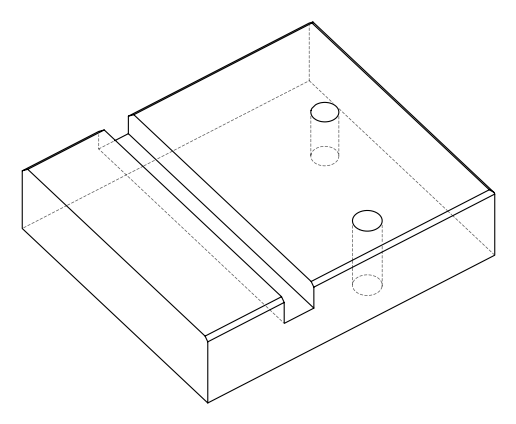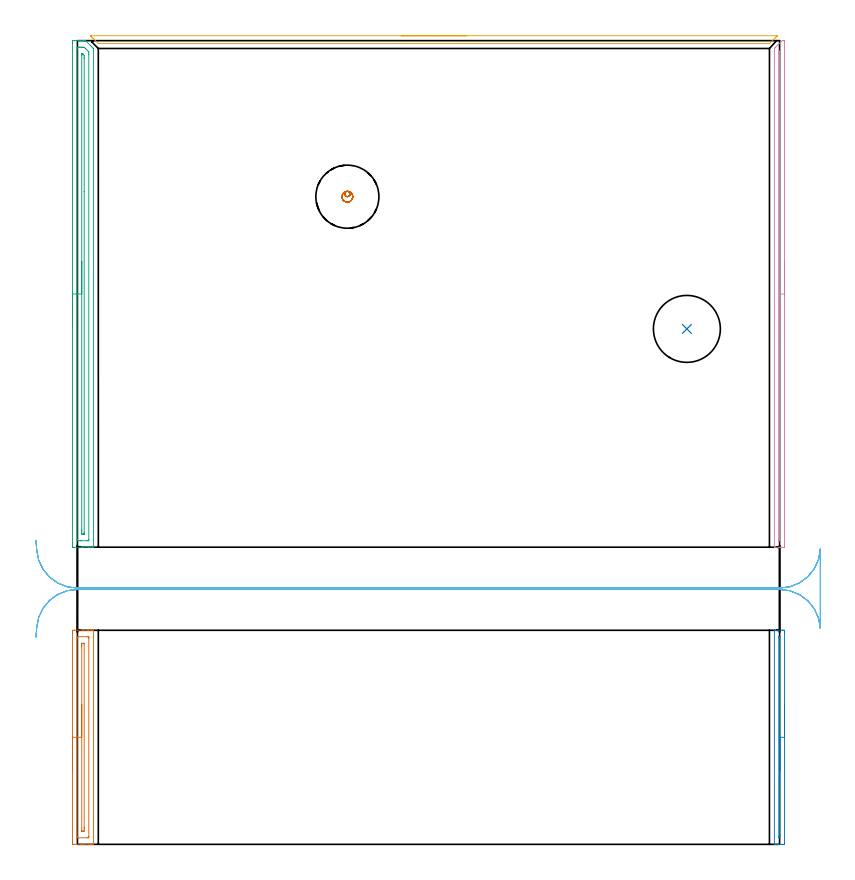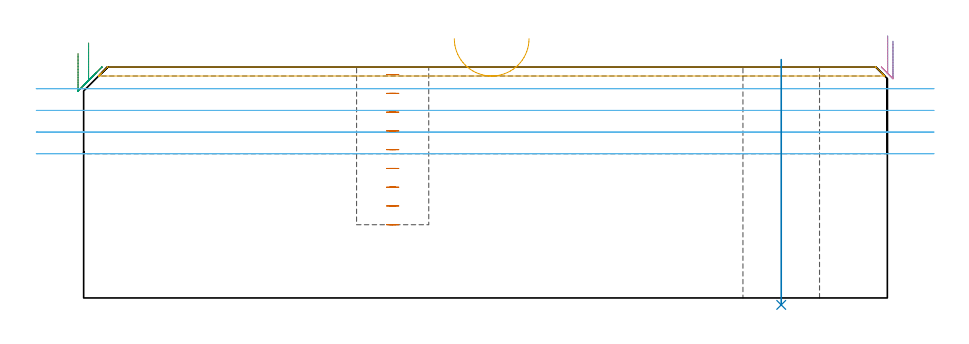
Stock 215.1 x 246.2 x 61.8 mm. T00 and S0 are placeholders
(PLAN: 8 operations, 3 tool changes, 16.4 min)
(1 AREA_MILL | FG_CHAMFER_SURFACE | UGT0205_001 | 1.74 min | 1428 mm3)
(2 AREA_MILL_1 | FG_CHAMFER_SURFACE_1 | UGT0205_001 | 1.19 min | 327 mm3)
(3 AREA_MILL_2 | FG_CHAMFER_SURFACE_2 | UGT0205_001 | 3.88 min | 3267 mm3)
(4 AREA_MILL_3 | FG_CHAMFER_SURFACE_3 | UGT0205_001 | 2.61 min | 756 mm3)
(5 AREA_MILL_4 | FG_CHAMFER_SURFACE_4 | UGT0205_001 | 1.82 min | 597 mm3)
(6 MILL_RECTANGULAR_SLOT | SLOT_RECTANGULAR | UGT0201_107 | Follow Part, ap 6.25, ae 75% | 4.35 min | 126615 mm3)
(7 MILL_BLIND_HOLE_FROM_SOLID_MATERIAL | STEP1POCKET | NXT0201_012 | Spiral | 0.57 min | 12300 mm3)
(8 INDEXABLE_INSERT_DRILL_THROUGH_HOLE_FROM_SOLID | STEP1HOLE | NXT0302_012 | 0.26 min | 20390 mm3)
(TOOL UGT0205_001 | Chamfer Mill 20 x 3 x 45 deg. | D20 FL50 Z2)
(TOOL UGT0201_107 | End Mill 25 mm | D25 FL25 Z2)
(TOOL NXT0201_012 | ENDMILL 16mm [2P460-1600-NA 1630] | D16 FL38 Z6)
(TOOL NXT0302_012 | Index. Insert Drill 20.5mm [880-D2050L25-03] | D20.5 PA176 FL62 Z2)
(OP 1 AREA_MILL)
G17 G21 G94 G90
T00 M6
G54
G17 G0 G90 X-1.5 Y22.8 S1061 M3
G43 Z71.8 H0
Z65.4
G94 G1 Y22.838 Z64.528 F250.
Y22.952 Z63.663
Y23.141 Z62.812
Y23.403 Z61.98
Y23.737 Z61.174
Y24.14 Z60.4
Y24.608 Z59.664
Y25.14 Z58.972
Y25.729 Z58.329
Y26.372 Z57.74
Y27.064 Z57.208
Y27.8 Z56.74
Y28.574 Z56.337
Y29.38 Z56.003
Y30.212 Z55.741
Y31.064 Z55.552
Y31.928 Z55.438
Y32.8 Z55.4
Y64.623
X-1.499 Y64.976 Z55.401
X-1.494 Y65.511 Z55.403
X-1.491 Y65.592 Z55.406
X-0.963 Y65.6 Z55.934
X1.7 Z58.595
X3.123 Z60.02
X3.475 Z60.37
X4.179 Z61.078
X4.474 Z61.374
X4.864 Y65.593 Z61.756
X4.897 Y65.59 Z61.788
X4.9 Y65.423 Z61.8
Y0.177
X4.897 Y0.01 Z61.788
X4.864 Y0.007 Z61.756
X4.474 Y0. Z61.374
X4.179 Z61.078
X3.475 Z60.37
X2.236 Z59.133
X1.7 Z58.595
X1.08 Z57.976
X-0.963 Y0.001 Z55.934
X-1.206 Y0.003 Z55.691
X-1.491 Y0.008 Z55.405
X-1.494 Y0.089 Z55.403
X-1.499 Y0.624 Z55.401
X-1.5 Y1.165 Z55.4
Y32.8
X-0.086 Z56.814
Y63.199
X-0.075 Y63.59 Z56.825
X0.405 Y63.599 Z57.305
X3.068 Z59.968
X3.475 Y63.59 Z60.375
X3.485 Y63.188 Z60.385
X3.486 Y63.178 Z60.386
Y2.401
X3.475 Y2.01 Z60.375
X2.995 Y2.001 Z59.895
X0.332 Z57.232
X-0.075 Y2.01 Z56.825
X-0.086 Y2.412 Z56.814
Y2.422
Y32.8
X1.328 Z58.228
X1.329 Y60.507 Z58.229
X1.33 Y60.88 Z58.23
X1.333 Y61.401 Z58.233
X1.335 Y61.578 Z58.235
X1.509 Y61.593 Z58.409
X1.7 Y61.597 Z58.6
X1.898 Y61.595 Z58.798
X2.029 Y61.59 Z58.929
X2.065 Y61.587 Z58.965
X2.067 Y61.57 Z58.967
X2.069 Y61.525 Z58.969
X2.071 Y61.401 Z58.971
Y5.093
X2.07 Y4.72 Z58.97
X2.067 Y4.199 Z58.967
X2.064 Y4.022 Z58.964
X1.891 Y4.007 Z58.791
X1.7 Y4.003 Z58.6
X1.502 Y4.005 Z58.402
X1.371 Y4.01 Z58.271
X1.334 Y4.013 Z58.234
X1.333 Y4.03 Z58.233
X1.331 Y4.074 Z58.231
X1.329 Y4.199 Z58.229
X1.328 Y32.8 Z58.228
Y33.672 Z58.266
Y34.536 Z58.38
Y35.388 Z58.569
Y36.22 Z58.831
Y37.026 Z59.165
Y37.8 Z59.568
Y38.536 Z60.037
Y39.228 Z60.568
Y39.871 Z61.157
Y40.46 Z61.801
Y40.992 Z62.493
Y41.46 Z63.228
Y41.863 Z64.002
Y42.197 Z64.808
Y42.459 Z65.64
Y42.648 Z66.492
Y42.762 Z67.357
Y42.8 Z68.228
G0 Z71.8
M5
M2
(OP 2 AREA_MILL_1)
G17 G21 G94 G90
T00 M6
G54
G17 G0 G90 X216.6 Y42.8 S1061 M3
G43 Z71.8 H0
Z68.7
G94 G1 Y42.762 Z67.828 F250.
Y42.648 Z66.964
Y42.459 Z66.112
Y42.197 Z65.28
Y41.863 Z64.474
Y41.46 Z63.7
Y40.992 Z62.964
Y40.46 Z62.272
Y39.871 Z61.629
Y39.228 Z61.04
Y38.536 Z60.508
Y37.8 Z60.04
Y37.026 Z59.637
Y36.22 Z59.303
Y35.388 Z59.041
Y34.536 Z58.852
Y33.672 Z58.738
Y32.8 Z58.7
Y0.624
X216.598 Y0.369
X216.593 Y0.01 Z58.701
X216.351 Y0. Z58.944
X215.827 Z59.47
X215.484 Z59.812
X214.96 Z60.336
X214.616 Z60.678
X213.698 Z61.602
X213.598 Y0.001 Z61.693
X213.545 Y0.003 Z61.746
X213.503 Y0.01 Z61.788
X213.5 Y0.177 Z61.8
Y65.423
X213.503 Y65.59 Z61.788
X213.598 Y65.598 Z61.694
X213.698 Y65.6 Z61.602
X213.929 Z61.37
X214.616 Z60.678
X215.827 Z59.47
X216.351 Y65.596 Z58.944
X216.593 Y65.59 Z58.701
X216.598 Y65.231 Z58.7
X216.6 Y64.976
Y64.719
Y32.8
X215.186 Z60.114
X215.185 Y2.719 Z60.115
X215.184 Y2.412 Z60.116
X215.182 Y2.205 Z60.118
X215.179 Y2.024 Z60.121
X215.008 Y2.007 Z60.292
X214.932 Y2.01 Z60.368
X214.921 Y2.015 Z60.379
X214.919 Y2.04 Z60.381
X214.916 Y2.103 Z60.384
X214.915 Y2.412 Z60.385
X214.914 Y2.691 Z60.386
X214.915 Y63.188 Z60.385
X214.917 Y63.468 Z60.383
X214.919 Y63.555 Z60.381
X214.921 Y63.588 Z60.379
X214.939 Y63.59 Z60.361
X215.088 Y63.596 Z60.212
X215.168 Y63.59 Z60.132
X215.179 Y63.585 Z60.121
X215.181 Y63.56 Z60.119
X215.184 Y63.497 Z60.116
X215.186 Y63.188 Z60.115
Y62.882 Z60.114
Y32.8
Y31.928 Z60.152
Y31.063 Z60.266
Y30.212 Z60.455
Y29.38 Z60.717
Y28.574 Z61.051
Y27.8 Z61.454
Y27.064 Z61.923
Y26.372 Z62.454
Y25.729 Z63.043
Y25.14 Z63.686
Y24.608 Z64.379
Y24.14 Z65.114
Y23.737 Z65.888
Y23.403 Z66.694
Y23.141 Z67.526
Y22.952 Z68.378
Y22.838 Z69.243
Y22.8 Z70.114
G0 Z71.8
M5
M2
(OP 3 AREA_MILL_2)
G17 G21 G94 G90
T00 M6
G54
G17 G0 G90 X-1.5 Y158.6 S1061 M3
G43 Z71.8 H0
Z65.4
G94 G1 Y158.638 Z64.528 F250.
Y158.752 Z63.663
Y158.941 Z62.812
Y159.203 Z61.98
Y159.537 Z61.174
Y159.94 Z60.4
Y160.408 Z59.664
Y160.94 Z58.972
Y161.529 Z58.329
Y162.172 Z57.74
Y162.864 Z57.208
Y163.6 Z56.74
Y164.374 Z56.337
Y165.18 Z56.003
Y166.012 Z55.741
Y166.864 Z55.552
Y167.728 Z55.438
Y168.6 Z55.4
Y245.271
X-1.499 Y245.623 Z55.401
X-1.493 Y246.154 Z55.402
X-1.49 Y246.192 Z55.404
X-0.963 Y246.2 Z55.931
X-0.338 Z56.559
X-0.075 Z56.821
X0.549 Z57.446
X0.812 Z57.708
X1.339 Z58.238
X1.7 Z58.599
X2.144 Z59.042
X2.326 Y246.199 Z59.225
X2.509 Y246.19 Z59.405
X2.588 Y246.113 Z59.486
X2.633 Y246.068 Z59.531
X4.363 Y244.338 Z61.261
X4.807 Y243.894 Z61.704
X4.857 Y243.842 Z61.757
X4.893 Y243.803 Z61.793
X4.9 Y242.951 Z61.8
Y91.132
X4.897 Y91.01 Z61.788
X4.874 Y91.007 Z61.765
X4.581 Y91. Z61.48
X4.002 Z60.9
X3.475 Z60.37
X1.437 Z58.334
X0.812 Z57.707
X-0.963 Y91.001 Z55.933
X-1.205 Y91.003 Z55.691
X-1.491 Y91.008 Z55.405
X-1.493 Y91.045 Z55.403
X-1.499 Y91.577 Z55.401
X-1.5 Y92.116 Z55.4
Y168.6
X-0.086 Z56.814
X-0.085 Y243.852 Z56.815
X-0.075 Y244.19 Z56.825
X0.458 Y244.198 Z57.358
X0.812 Y244.199 Z57.712
X1.344 Z58.244
X1.7 Y244.194 Z58.6
X2.051 Y244.187 Z58.951
X2.406 Y243.842 Z59.306
X2.588 Y243.662 Z59.488
X3.294 Y242.951 Z60.194
X3.475 Y242.763 Z60.375
X3.486 Y242.05 Z60.386
X3.485 Y93.348 Z60.385
X3.475 Y93.01 Z60.375
X2.942 Y93.002 Z59.842
X1.169 Y93. Z58.069
X0.812 Y93.001 Z57.712
X0.279 Y93.003 Z57.179
X-0.075 Y93.01 Z56.825
X-0.085 Y93.358 Z56.815
X-0.086 Y93.369 Z56.814
Y168.6
X1.328 Z58.228
X1.329 Y241.543 Z58.229
X1.332 Y242.061 Z58.232
X1.335 Y242.153 Z58.235
X1.337 Y242.19 Z58.237
X1.423 Y242.193 Z58.323
X1.565 Y242.196 Z58.465
X1.594 Y242.19 Z58.494
X1.658 Y242.136 Z58.558
X1.7 Y242.099 Z58.6
X1.737 Y242.061 Z58.637
X2.064 Y241.695 Z58.964
X2.069 Y241.171 Z58.969
X2.071 Y240.799 Z58.971
X2.072 Y199.943 Z58.972
X2.071 Y95.657 Z58.971
X2.068 Y95.139 Z58.968
X2.065 Y95.047 Z58.965
X2.063 Y95.01 Z58.963
X1.977 Y95.006 Z58.877
X1.837 Y95.001 Z58.737
X1.7 Y95.004 Z58.6
X1.562 Y95.01 Z58.462
X1.335 Y95.024 Z58.235
X1.333 Y95.139 Z58.233
X1.33 Y95.51 Z58.23
X1.329 Y96.029 Z58.229
X1.328 Y96.402 Z58.228
Y168.6
Y169.472 Z58.266
Y170.336 Z58.38
Y171.188 Z58.569
Y172.02 Z58.831
Y172.826 Z59.165
Y173.6 Z59.568
Y174.336 Z60.037
Y175.028 Z60.568
Y175.671 Z61.157
Y176.26 Z61.801
Y176.792 Z62.493
Y177.26 Z63.228
Y177.663 Z64.002
Y177.997 Z64.808
Y178.259 Z65.64
Y178.448 Z66.492
Y178.562 Z67.357
Y178.6 Z68.228
G0 Z71.8
M5
M2
(OP 4 AREA_MILL_3)
G17 G21 G94 G90
T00 M6
G54
G17 G0 G90 X216.6 Y178.6 S1061 M3
G43 Z71.8 H0
Z68.7
G94 G1 Y178.562 Z67.828 F250.
Y178.448 Z66.964
Y178.259 Z66.112
Y177.997 Z65.28
Y177.663 Z64.474
Y177.26 Z63.7
Y176.792 Z62.964
Y176.26 Z62.272
Y175.671 Z61.629
Y175.028 Z61.04
Y174.336 Z60.508
Y173.6 Z60.04
Y172.826 Z59.637
Y172.02 Z59.303
Y171.188 Z59.041
Y170.337 Z58.852
Y169.472 Z58.738
Y168.6 Z58.7
Y91.579
X216.599 Y91.261 Z58.701
X216.594 Y91.009 Z58.703
X216.592 Y91.004 Z58.706
X216.351 Y91. Z58.946
X215.744 Z59.553
X215.483 Z59.812
X214.963 Z60.336
X213.649 Z61.649
X213.574 Y91.002 Z61.718
X213.544 Y91.004 Z61.747
X213.503 Y91.01 Z61.788
X213.5 Y91.134 Z61.8
Y242.973
X213.506 Y243.802 Z61.792
X213.565 Y243.864 Z61.734
X213.749 Y244.051 Z61.548
X213.859 Y244.16 Z61.438
X214.454 Y244.754 Z60.845
X214.616 Y244.918 Z60.68
X215.044 Y245.344 Z60.256
X215.344 Y245.645 Z59.954
X215.483 Y245.784 Z59.813
X215.927 Y246.224 Z59.373
X216.218 Y246.207 Z59.082
X216.572 Y246.201 Z58.728
X216.598 Y246.196 Z58.702
X216.6 Z58.7
Y168.6
X215.186 Z60.114
X215.185 Y93.177 Z60.115
X215.184 Y93.077 Z60.116
X215.182 Y93.028 Z60.118
X215.18 Y93.011 Z60.12
X215.071 Y93.006 Z60.229
X214.963 Y93.004 Z60.337
X214.93 Y93.009 Z60.37
X214.921 Y93.047 Z60.379
X214.917 Y93.36 Z60.383
X214.915 Y93.639 Z60.385
X214.914 Y163.403 Z60.386
X214.915 Y242.083 Z60.385
X214.916 Y242.361 Z60.384
X214.919 Y242.663 Z60.381
X214.921 Y242.752 Z60.379
X214.968 Y242.806 Z60.332
X215.128 Y242.973 Z60.172
X215.143 Y242.982 Z60.157
X215.179 Y242.973 Z60.121
X215.182 Y242.667 Z60.118
X215.185 Y242.389 Z60.115
X215.186 Y228.056 Z60.114
Y168.6
Y167.728 Z60.152
Y166.864 Z60.266
Y166.012 Z60.455
Y165.18 Z60.717
Y164.374 Z61.051
Y163.6 Z61.454
Y162.864 Z61.923
Y162.172 Z62.454
Y161.529 Z63.043
Y160.94 Z63.686
Y160.408 Z64.378
Y159.94 Z65.114
Y159.537 Z65.888
Y159.203 Z66.694
Y158.941 Z67.526
Y158.752 Z68.378
Y158.638 Z69.243
Y158.6 Z70.114
G0 Z71.8
M5
M2
(OP 5 AREA_MILL_4)
G17 G21 G94 G90
T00 M6
G54
G17 G0 G90 X99.2 Y247.7 S1061 M3
G43 Z71.8 H0
Z69.4
G94 G1 X99.238 Z68.528 F250.
X99.352 Z67.664
X99.541 Z66.812
X99.803 Z65.98
X100.137 Z65.174
X100.54 Z64.4
X101.009 Z63.664
X101.54 Z62.972
X102.129 Z62.329
X102.772 Z61.74
X103.464 Z61.208
X104.2 Z60.74
X104.974 Z60.337
X105.78 Z60.003
X106.612 Z59.741
X107.464 Z59.552
X108.328 Z59.438
X109.2 Z59.4
X214.26
X214.296 Y247.699 Z59.399
X214.386 Y247.692 Z59.397
X214.387 Y247.691 Z59.398
X214.375 Y247.67 Z59.42
X214.222 Y247.521 Z59.576
X214.075 Y247.373 Z59.723
X213.932 Y247.231 Z59.867
X213.776 Y247.074 Z60.023
X213.638 Y246.936 Z60.16
X212.005 Y245.305 Z61.794
X211.998 Y245.302 Z61.797
X211.988 Y245.3 Z61.8
X6.412
X6.402 Y245.302 Z61.797
X6.395 Y245.305 Z61.794
X4.762 Y246.936 Z60.16
X4.625 Y247.074 Z60.023
X4.468 Y247.231 Z59.867
X4.325 Y247.373 Z59.723
X4.178 Y247.521 Z59.576
X4.025 Y247.67 Z59.419
X4.013 Y247.692 Z59.398
Y247.695 Z59.395
X4.104 Y247.699 Z59.399
X4.14 Y247.7 Z59.4
X109.2
X110.072 Z59.438
X110.937 Z59.552
X111.788 Z59.741
X112.62 Z60.003
X113.426 Z60.337
X114.2 Z60.74
X114.936 Z61.208
X115.628 Z61.74
X116.271 Z62.329
X116.86 Z62.972
X117.392 Z63.664
X117.86 Z64.4
X118.263 Z65.174
X118.597 Z65.98
X118.859 Z66.812
X119.048 Z67.664
X119.162 Z68.528
X119.2 Z69.4
G0 Z71.8
M5
M2
(OP 6 MILL_RECTANGULAR_SLOT)
G17 G21 G94 G90
T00 M6
G54
G17 G0 G90 X-12.698 Y63.595 S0 M3
G43 Z71.8 H0
Z56.
G94 G1 X-12.461 Y66.586 F250.
G2 X0. Y78.1 R12.5 F500.
G1 X215.1
G2 X227.59 Y66.1 R12.5
G1 Y90.5
G2 X215.1 Y78.5 R12.5
G1 X0.
G2 X-12.461 Y90.008 R12.5
G1 X-12.699 Y92.998 F250.
G0 X-12.678 Y63.473 Z50.2
G1 X-12.47 Y66.466
G2 X0. Y78.1 R12.5 F500.
G1 X215.1
G2 X227.59 Y66.1 R12.5
G1 Y90.5
G2 X215.1 Y78.5 R12.5
G1 X0.
G2 X-12.47 Y90.134 R12.5
G1 X-12.678 Y93.127 F250.
G0 Y63.473 Z44.4
G1 X-12.47 Y66.466
G2 X0. Y78.1 R12.5 F500.
G1 X215.1
G2 X227.59 Y66.1 R12.5
G1 Y90.5
G2 X215.1 Y78.5 R12.5
G1 X0.
G2 X-12.47 Y90.134 R12.5
G1 X-12.678 Y93.127 F250.
G0 Y63.473 Z38.6
G1 X-12.47 Y66.466
G2 X0. Y78.1 R12.5 F500.
G1 X215.1
G2 X227.59 Y66.1 R12.5
G1 Y90.5
G2 X215.1 Y78.5 R12.5
G1 X0.
G2 X-12.47 Y90.134 R12.5
G1 X-12.678 Y93.127 F250.
G0 Z71.8
M5
M2
(OP 7 MILL_BLIND_HOLE_FROM_SOLID_MATERIAL)
G17 G21 G94 G90
T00 M6
G54
G17 G0 G90 X82.7 Y198.4 S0 M3
G43 Z71.8 H1
Z59.778
G94 G3 X83.525 Y199.225 R0.825 F250.
X82.7 Y200.05 R0.825
X81.05 Y198.4 R1.65
X82.7 Y200.05 R-1.65
X81.875 Y199.225 R0.825
X82.7 Y198.4 R0.825
G0 Z54.756
G3 X83.525 Y199.225 R0.825
X82.7 Y200.05 R0.825
X81.05 Y198.4 R1.65
X82.7 Y200.05 R-1.65
X81.875 Y199.225 R0.825
X82.7 Y198.4 R0.825
G0 Z49.733
G3 X83.525 Y199.225 R0.825
X82.7 Y200.05 R0.825
X81.05 Y198.4 R1.65
X82.7 Y200.05 R-1.65
X81.875 Y199.225 R0.825
X82.7 Y198.4 R0.825
G0 Z44.711
G3 X83.525 Y199.225 R0.825
X82.7 Y200.05 R0.825
X81.05 Y198.4 R1.65
X82.7 Y200.05 R-1.65
X81.875 Y199.225 R0.825
X82.7 Y198.4 R0.825
G0 Z39.689
G3 X83.525 Y199.225 R0.825
X82.7 Y200.05 R0.825
X81.05 Y198.4 R1.65
X82.7 Y200.05 R-1.65
X81.875 Y199.225 R0.825
X82.7 Y198.4 R0.825
G0 Z34.667
G3 X83.525 Y199.225 R0.825
X82.7 Y200.05 R0.825
X81.05 Y198.4 R1.65
X82.7 Y200.05 R-1.65
X81.875 Y199.225 R0.825
X82.7 Y198.4 R0.825
G0 Z29.644
G3 X83.525 Y199.225 R0.825
X82.7 Y200.05 R0.825
X81.05 Y198.4 R1.65
X82.7 Y200.05 R-1.65
X81.875 Y199.225 R0.825
X82.7 Y198.4 R0.825
G0 Z24.622
G3 X83.525 Y199.225 R0.825
X82.7 Y200.05 R0.825
X81.05 Y198.4 R1.65
X82.7 Y200.05 R-1.65
X81.875 Y199.225 R0.825
X82.7 Y198.4 R0.825
G0 Z19.6
G3 X83.525 Y199.225 R0.825
X82.7 Y200.05 R0.825
X81.05 Y198.4 R1.65
X82.7 Y200.05 R-1.65
X81.875 Y199.225 R0.825
X82.7 Y198.4 R0.825
G0 Z71.8
M5
M2
(OP 8 INDEXABLE_INSERT_DRILL_THROUGH_HOLE_FROM_SOLID)
G17 G21 G94 G90
T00 M6
G54
G17 G0 G90 X186.7 Y157.9 S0 M3
G43 Z71.8 H1
G94 G81 G98 Z-1.858 F250. R63.8
G80
M5
M2
